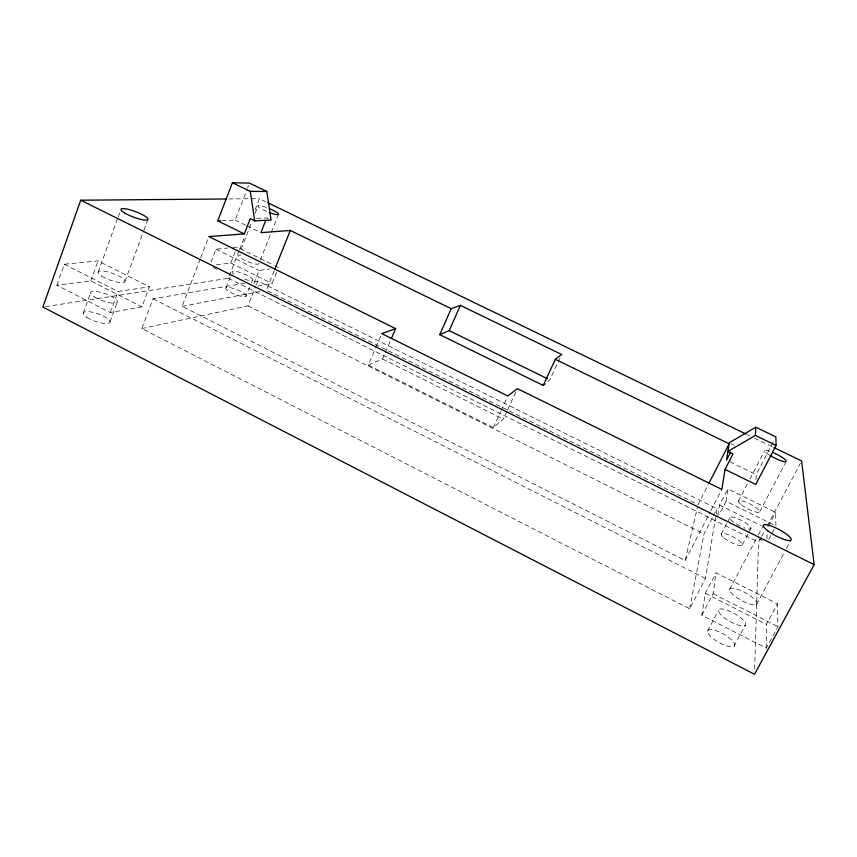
<?xml version="1.0" encoding="UTF-8"?>
<svg xmlns="http://www.w3.org/2000/svg" width="857" height="857" viewBox="0 0 857 857"><rect width="100%" height="100%" fill="white"/><g stroke="black" fill="none" stroke-linecap="round" stroke-linejoin="round"><path stroke-width="0.64" stroke-dasharray="4.29 3.21" d="M766.233 648.149L766.394 624.314L777.47 603.842L716.056 572.84L705.343 593.29L701.84 615.197L766.233 648.149L777.931 626.638L777.47 603.842M766.961 538.957L767.015 533.782M754.674 668.921L758.552 542.149L760.995 537.575M755.96 479.545L756.195 474.617L774.632 439.245M701.84 615.197L713.12 593.73L716.056 572.84M726.093 501.324L727.904 488.844L775.671 512.368L775.896 525.941L726.093 501.324L719.119 514.811M717.802 515.56L719.516 505.062L727.904 488.844M244.738 283.26L153.06 298.793L141.834 328.552L689.649 608.802L705.472 578.475L715.949 515.325M716.173 514.018L717.041 508.758L257.839 281.042L251.294 282.146M689.649 608.802L704.004 533.997L712.895 516.782M200.27 258.996L182.102 306.345L685.182 560.51L697.405 507.237M56.841 285.22L64.318 264.235L98.052 260.892L149.429 286.827L141.908 306.87L110.253 312.548L56.841 285.22L90.799 280.892L141.908 306.87M90.799 280.892L98.052 260.892M83.236 313.148L90.649 292.762M98.126 272.194L117.752 218.224M118.202 216.96L120.034 211.947M110.253 312.548L118.02 291.509L149.429 286.827M109.996 321.911L117.463 301.707M124.993 281.342L143.387 231.626M143.837 230.383L147.982 219.188M200.742 257.753L208.872 236.575M210.983 262.199L216.007 249.205L227.812 248.037M221.781 220.699L235.139 220.056L247.084 189.268M247.555 188.037L248.509 185.573M216.232 264.899L230.79 263.045L236.05 249.569M45.485 306.645L228.326 278.289L239.017 250.93M239.51 249.687L244.856 236.007M255.065 209.89L259.435 198.706L266.666 202.198M225.991 287.823L231.347 274.122M241.117 249.141L251.787 221.888M255.182 213.211L258.086 205.776M246.013 296.233A10.916 2.571 21.4 0 0 232.601 288.209A10.916 2.571 21.4 0 0 229.344 291.691A10.916 2.571 21.4 0 0 246.013 296.233L249.462 287.545M251.422 282.585L252.408 280.1M260.303 260.153L278.396 214.475M253.876 283.496L259.039 270.48L269.43 268.927M141.834 328.552L247.984 305.863L255.868 286.002M256.361 284.76L257.839 281.042M274.176 270.737L266.366 290.277L698.005 504.634L708.182 484.741M257.721 286.109L272.14 283.528L276.565 272.483M507.076 410.942L503.284 419.169L493.289 427.611L368.285 365.093L375.537 348.146M376.052 346.935L381.226 334.83M368.285 365.093L382.565 359.019L390.406 340.786M493.289 427.611L500.563 411.799M501.12 410.578L507.28 397.198M507.623 409.775L516.825 389.806M559.953 358.108L549.787 379.865L546.027 383.047M685.182 560.51L710.217 511.918M710.828 510.74L721.819 489.411M713.485 515.635L717.041 508.758M721.219 534.2L729.778 517.746M738.413 501.184L747.572 483.594M750.014 478.902L764.658 450.75M742.323 544.731L750.989 528.276M759.72 511.693L786.276 461.227M707.528 631.159L718.477 610.441M729.532 589.53L757.674 536.268M758.306 535.089L763.308 525.62M767.09 526.144L800.384 463.262M768.301 526.284L775.671 512.368M768.718 539.46L771.707 533.825M772.307 532.7L774.107 529.315M761.605 536.439L764.648 530.719M734.063 646.199A15.351 4.81 29.6 0 0 717.962 631.33A15.351 4.81 29.6 0 0 711.192 636.997A15.351 4.81 29.6 0 0 734.063 646.199L745.204 625.406A15.426 4.564 29.3 0 0 728.857 610.816A15.426 4.564 29.3 0 0 722.258 616.119A15.426 4.564 29.3 0 0 745.204 625.406M756.452 604.421A15.49 4.317 28.9 0 0 739.848 590.109A15.49 4.317 28.9 0 0 733.431 595.047A15.49 4.317 28.9 0 0 756.452 604.421L783.962 553.108M786.469 548.448L790.85 540.285M182.102 306.345L259.885 291.509M233.061 247.512L237.003 247.127L273.779 265.231M256.607 218.396L266.741 217.924L269.987 219.51M228.765 198.963L259.435 198.706M747.4 434.713L749.811 435.881M754.621 438.216L772.703 446.947M731.257 443.68L734.224 445.115M235.139 220.056L245.691 225.209M246.87 225.787L259.767 232.086M730.089 461.869L756.195 474.617M274.968 265.82L278.525 267.577M216.007 249.205L259.039 270.48M230.79 263.045L272.14 283.528M719.516 505.062L761.123 525.662M758.67 538.732L762.205 540.488M213.189 267.523L216.757 269.302M228.326 278.289L758.552 542.149M382.565 359.019L503.284 419.169M247.984 305.863L704.004 533.997M153.06 298.793L705.472 578.475M64.318 264.235L118.02 291.509M713.12 593.73L777.931 626.638M705.343 593.29L766.394 624.314M233.854 274.176A10.948 2.432 21.6 0 1 238.182 271.948A10.948 2.432 21.6 0 1 252.258 278.943A10.948 2.432 21.6 0 1 243.12 278.771M740.105 526.016A11.891 2.775 27.7 0 1 730.753 517.028A11.891 2.775 27.7 0 1 748.268 524.816A11.891 2.775 27.7 0 1 743.78 527.644M769.254 454.949A12.062 2.132 26.8 0 1 764.744 450.493A12.062 2.132 26.8 0 1 771.739 451.96M266.516 211.454A11.098 1.864 22.2 0 1 257.936 206.001A11.098 1.864 22.2 0 1 267.298 207.769M258.953 263.27A10.991 2.303 21.7 0 1 245.584 260.764A10.991 2.303 21.7 0 1 241.021 255.075M724.133 538.025A11.848 2.935 27.9 0 0 741.905 545.373A11.848 2.935 27.9 0 0 729.286 535.079A11.848 2.935 27.9 0 0 724.133 538.025M86.868 317.39A14.098 3.996 19.1 0 0 109.439 322.81A14.098 3.996 19.1 0 0 93.52 312.494A14.098 3.996 19.1 0 0 86.868 317.39M94.345 296.897A14.162 3.792 19.4 0 0 116.927 302.564A14.162 3.792 19.4 0 0 100.88 292.355A14.162 3.792 19.4 0 0 94.345 296.897M101.887 276.222A14.215 3.578 19.7 0 0 124.479 282.146A14.215 3.578 19.7 0 0 108.303 272.044A14.215 3.578 19.7 0 0 101.887 276.222M741.466 504.805A11.934 2.625 27.5 0 0 759.334 512.261A11.934 2.625 27.5 0 0 746.404 502.32A11.934 2.625 27.5 0 0 741.466 504.805"/><path stroke-width="1.29" d="M755.371 435.452L755.842 427.225L775.864 436.877L776.099 445.469L755.735 484.462L725.033 469.422L733.003 453.91L727.882 451.425L755.371 435.452L776.099 445.469M725.033 469.422L721.819 489.411L517.371 388.639L507.837 395.988L381.751 333.619L395.634 328.627L391.445 338.354M226.098 198.985L80.751 200.206L42.85 307.052L754.514 674.266L814.15 564.656L801.616 460.937L773.903 447.536M244.331 233.907L217.764 220.892L232.429 182.734L249.473 183.109L266.806 191.465L271.069 220.035L254.743 220.87L250.276 218.696L244.331 233.907L208.872 236.575L395.634 328.627M265.766 220.378L260.935 232.654L290.287 230.447L451.189 308.67L460.37 305.371L561.646 354.487L555.207 359.447M274.668 269.516L290.287 230.447M545.084 383.84L543.199 385.425L439.759 334.669L451.189 308.67M439.759 334.669L449.218 330.641L460.37 305.371M543.199 385.425L555.379 359.319L729.146 443.797L708.782 483.573M730.667 452.046L726.522 460.123L729.286 442.715L755.842 427.225M217.764 220.892L220.442 220.763M232.429 182.734L250.287 191.368L266.806 191.465M267.877 202.777L746.19 434.135M449.218 330.641L547.398 378.687M80.751 200.206L814.15 564.656M250.287 191.368L254.743 220.87M772.618 452.335A12.062 2.132 26.8 0 1 786.18 461.527A12.062 2.132 26.8 0 1 770.057 455.453M269.955 208.84A11.098 1.864 22.2 0 1 278.525 214.282A11.098 1.864 22.2 0 1 269.227 212.536M767.583 530.622A15.715 3.535 28 0 0 790.85 540.285A15.715 3.535 28 0 0 773.421 526.841A15.715 3.535 28 0 0 767.583 530.622M124.897 213.125A14.398 2.935 20.6 0 0 147.522 219.831A14.398 2.935 20.6 0 0 130.96 210.072A14.398 2.935 20.6 0 0 124.897 213.125"/></g></svg>
